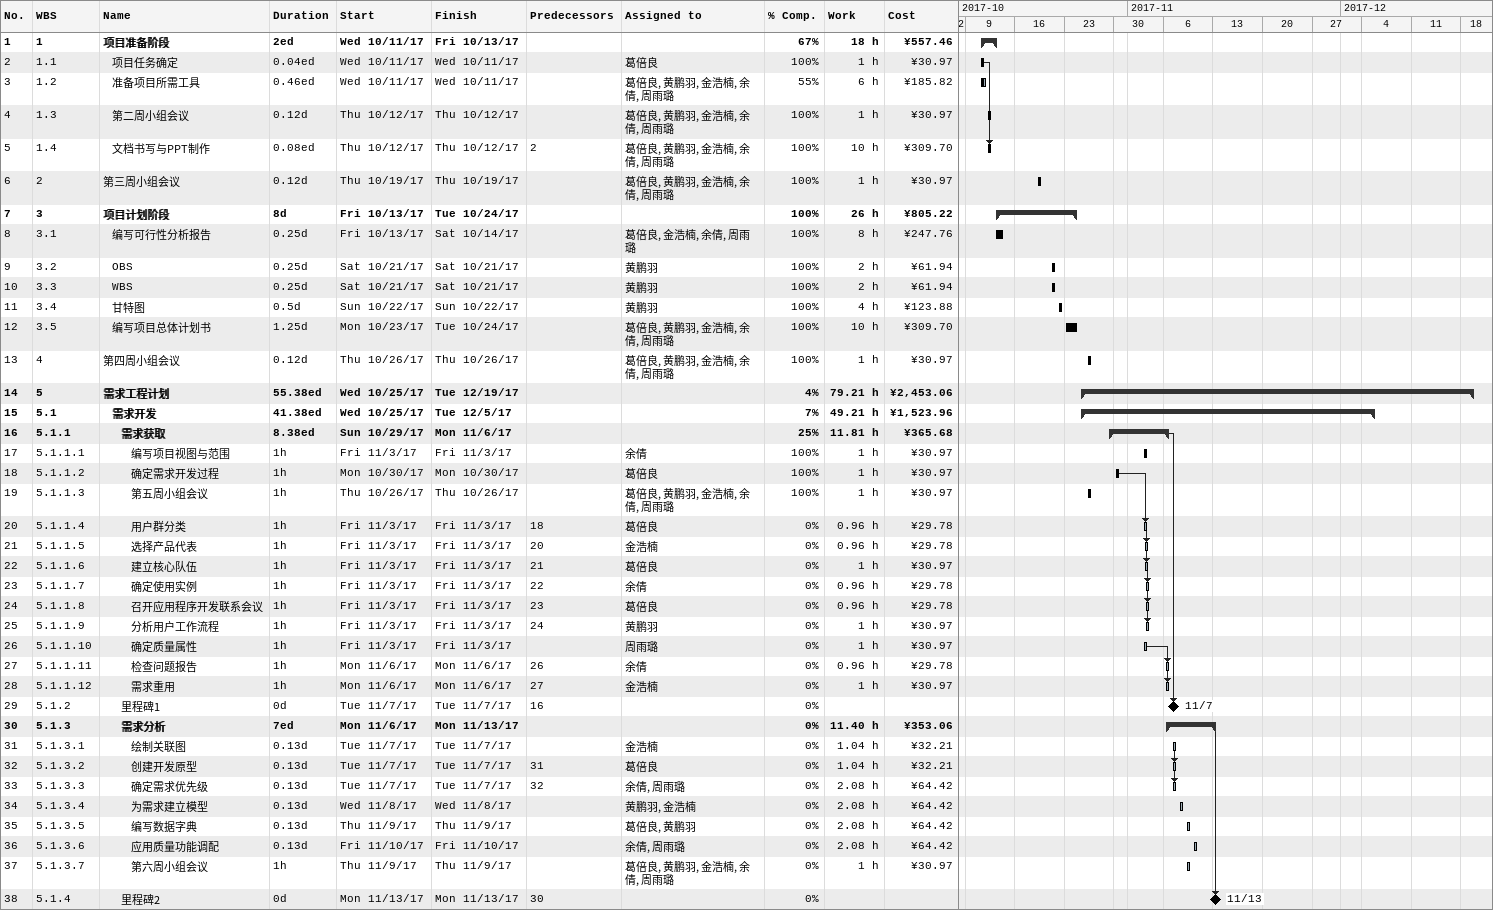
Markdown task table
| ID | WBS | Task | Duration | Start | Finish | Predecessors | Resources | % complete | Work (h) | Cost (¥) |
|---|---|---|---|---|---|---|---|---|---|---|
| 1 | 1 | **项目准备阶段** | 2ed | 2017-10-11 | 2017-10-13 |  |  | 67 | 18 | 557.46 |
| 2 | 1.1 | 项目任务确定 | 0.04ed | 2017-10-11 | 2017-10-11 |  | 葛倍良 | 100 | 1 | 30.97 |
| 3 | 1.2 | 准备项目所需工具 | 0.46ed | 2017-10-11 | 2017-10-11 |  | 葛倍良, 黄鹏羽, 金浩楠, 余倩, 周雨璐 | 55 | 6 | 185.82 |
| 4 | 1.3 | 第二周小组会议 | 0.12d | 2017-10-12 | 2017-10-12 |  | 葛倍良, 黄鹏羽, 金浩楠, 余倩, 周雨璐 | 100 | 1 | 30.97 |
| 5 | 1.4 | 文档书写与PPT制作 | 0.08ed | 2017-10-12 | 2017-10-12 | 2 | 葛倍良, 黄鹏羽, 金浩楠, 余倩, 周雨璐 | 100 | 10 | 309.70 |
| 6 | 2 | 第三周小组会议 | 0.12d | 2017-10-19 | 2017-10-19 |  | 葛倍良, 黄鹏羽, 金浩楠, 余倩, 周雨璐 | 100 | 1 | 30.97 |
| 7 | 3 | **项目计划阶段** | 8d | 2017-10-13 | 2017-10-24 |  |  | 100 | 26 | 805.22 |
| 8 | 3.1 | 编写可行性分析报告 | 0.25d | 2017-10-13 | 2017-10-14 |  | 葛倍良, 金浩楠, 余倩, 周雨璐 | 100 | 8 | 247.76 |
| 9 | 3.2 | OBS | 0.25d | 2017-10-21 | 2017-10-21 |  | 黄鹏羽 | 100 | 2 | 61.94 |
| 10 | 3.3 | WBS | 0.25d | 2017-10-21 | 2017-10-21 |  | 黄鹏羽 | 100 | 2 | 61.94 |
| 11 | 3.4 | 甘特图 | 0.5d | 2017-10-22 | 2017-10-22 |  | 黄鹏羽 | 100 | 4 | 123.88 |
| 12 | 3.5 | 编写项目总体计划书 | 1.25d | 2017-10-23 | 2017-10-24 |  | 葛倍良, 黄鹏羽, 金浩楠, 余倩, 周雨璐 | 100 | 10 | 309.70 |
| 13 | 4 | 第四周小组会议 | 0.12d | 2017-10-26 | 2017-10-26 |  | 葛倍良, 黄鹏羽, 金浩楠, 余倩, 周雨璐 | 100 | 1 | 30.97 |
| 14 | 5 | **需求工程计划** | 55.38ed | 2017-10-25 | 2017-12-19 |  |  | 4 | 79.21 | 2453.06 |
| 15 | 5.1 | **需求开发** | 41.38ed | 2017-10-25 | 2017-12-05 |  |  | 7 | 49.21 | 1523.96 |
| 16 | 5.1.1 | **需求获取** | 8.38ed | 2017-10-29 | 2017-11-06 |  |  | 25 | 11.81 | 365.68 |
| 17 | 5.1.1.1 | 编写项目视图与范围 | 1h | 2017-11-03 | 2017-11-03 |  | 余倩 | 100 | 1 | 30.97 |
| 18 | 5.1.1.2 | 确定需求开发过程 | 1h | 2017-10-30 | 2017-10-30 |  | 葛倍良 | 100 | 1 | 30.97 |
| 19 | 5.1.1.3 | 第五周小组会议 | 1h | 2017-10-26 | 2017-10-26 |  | 葛倍良, 黄鹏羽, 金浩楠, 余倩, 周雨璐 | 100 | 1 | 30.97 |
| 20 | 5.1.1.4 | 用户群分类 | 1h | 2017-11-03 | 2017-11-03 | 18 | 葛倍良 | 0 | 0.96 | 29.78 |
| 21 | 5.1.1.5 | 选择产品代表 | 1h | 2017-11-03 | 2017-11-03 | 20 | 金浩楠 | 0 | 0.96 | 29.78 |
| 22 | 5.1.1.6 | 建立核心队伍 | 1h | 2017-11-03 | 2017-11-03 | 21 | 葛倍良 | 0 | 1 | 30.97 |
| 23 | 5.1.1.7 | 确定使用实例 | 1h | 2017-11-03 | 2017-11-03 | 22 | 余倩 | 0 | 0.96 | 29.78 |
| 24 | 5.1.1.8 | 召开应用程序开发联系会议 | 1h | 2017-11-03 | 2017-11-03 | 23 | 葛倍良 | 0 | 0.96 | 29.78 |
| 25 | 5.1.1.9 | 分析用户工作流程 | 1h | 2017-11-03 | 2017-11-03 | 24 | 黄鹏羽 | 0 | 1 | 30.97 |
| 26 | 5.1.1.10 | 确定质量属性 | 1h | 2017-11-03 | 2017-11-03 |  | 周雨璐 | 0 | 1 | 30.97 |
| 27 | 5.1.1.11 | 检查问题报告 | 1h | 2017-11-06 | 2017-11-06 | 26 | 余倩 | 0 | 0.96 | 29.78 |
| 28 | 5.1.1.12 | 需求重用 | 1h | 2017-11-06 | 2017-11-06 | 27 | 金浩楠 | 0 | 1 | 30.97 |
| 29 | 5.1.2 | 里程碑1 | 0d | 2017-11-07 | 2017-11-07 | 16 |  | 0 |  |  |
| 30 | 5.1.3 | **需求分析** | 7ed | 2017-11-06 | 2017-11-13 |  |  | 0 | 11.40 | 353.06 |
| 31 | 5.1.3.1 | 绘制关联图 | 0.13d | 2017-11-07 | 2017-11-07 |  | 金浩楠 | 0 | 1.04 | 32.21 |
| 32 | 5.1.3.2 | 创建开发原型 | 0.13d | 2017-11-07 | 2017-11-07 | 31 | 葛倍良 | 0 | 1.04 | 32.21 |
| 33 | 5.1.3.3 | 确定需求优先级 | 0.13d | 2017-11-07 | 2017-11-07 | 32 | 余倩, 周雨璐 | 0 | 2.08 | 64.42 |
| 34 | 5.1.3.4 | 为需求建立模型 | 0.13d | 2017-11-08 | 2017-11-08 |  | 黄鹏羽, 金浩楠 | 0 | 2.08 | 64.42 |
| 35 | 5.1.3.5 | 编写数据字典 | 0.13d | 2017-11-09 | 2017-11-09 |  | 葛倍良, 黄鹏羽 | 0 | 2.08 | 64.42 |
| 36 | 5.1.3.6 | 应用质量功能调配 | 0.13d | 2017-11-10 | 2017-11-10 |  | 余倩, 周雨璐 | 0 | 2.08 | 64.42 |
| 37 | 5.1.3.7 | 第六周小组会议 | 1h | 2017-11-09 | 2017-11-09 |  | 葛倍良, 黄鹏羽, 金浩楠, 余倩, 周雨璐 | 0 | 1 | 30.97 |
| 38 | 5.1.4 | 里程碑2 | 0d | 2017-11-13 | 2017-11-13 | 30 |  | 0 |  |  |
